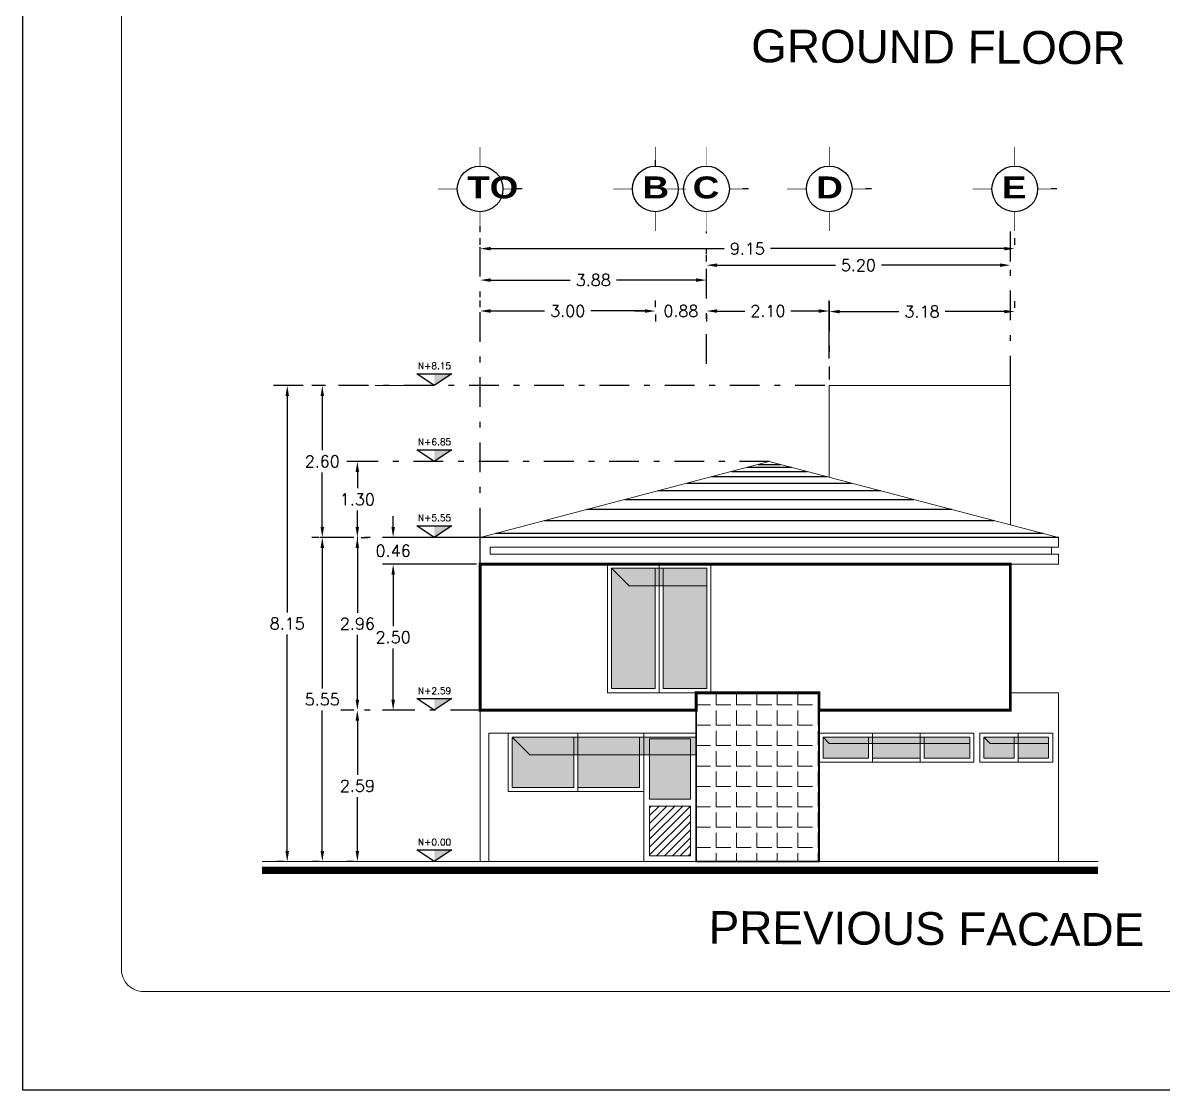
# Model space of a CAD drawing. Header units: millimetres. Extents: x 246.6 to 325.5, y -2 to 41.7.
# Drawn here: x 246.57 to 266.08, y -2.03 to 16.24 of the extents above; entities that cross this region are included whole.
import ezdxf
from ezdxf.enums import TextEntityAlignment as Align

# ---------------------------------------------------------------- set-up
doc = ezdxf.new("R2010")
doc.units = ezdxf.units.MM
doc.header["$LTSCALE"] = 0.05
doc.header["$PDMODE"] = 35
doc.linetypes.add('DASHDOT', pattern=[25.4, 12.7, -6.35, 0, -6.35])
doc.layers.add('AUILIAR', color=8, linetype='Continuous', plot=False)
doc.layers.add('EJES', color=1, linetype='DASHDOT')
doc.layers.add('LINEAS', color=9, linetype='Continuous')
doc.layers.add('MUROS', color=7, linetype='Continuous', lineweight=18)
doc.layers.add('VENTANAS', color=175, linetype='Continuous', lineweight=9)
doc.styles.add('ARIAL', font='arial.ttf', dxfattribs={"height": 1})
doc.styles.add('NIVEL', font='romans')
doc.styles.add('ROMANS', font='romans.shx', dxfattribs={"height": 0.2})
doc.styles.add('SANSSERIFBOLD', font='sasb____.pfb', dxfattribs={"height": 0.6})
doc.dimstyles.get("Standard").update_dxf_attribs({"dimtxt": 0.2, "dimasz": 0.18, "dimexe": 0.18, "dimexo": 0.0625, "dimgap": 0.09, "dimtad": 0, "dimtih": 1, "dimtoh": 1, "dimzin": 0, "dimdsep": 46, "dimtxsty": 'ROMANS', "dimcen": 0.09, "dimclrd": 3, "dimclrt": 256, "dimadec": 0, "dimazin": 0, "dimtfac": 1, "dimtofl": 0, "dimtmove": 0, "dimatfit": 3, "dimfxl": 0, "dimtolj": 1, "dimtzin": 0, "dimarcsym": 0})

# ---------------------------------------------------------------- blocks, each defined once
blk = doc.blocks.new('*D85')
at = {"color": 0, "lineweight": -2, "transparency": 16777216}
for p, q in [((254.394, 12.439), (254.394, 12.556)), ((263.544, 12.439), (263.544, 12.556))]:
    blk.add_line(p, q, dxfattribs=at)
at = {"color": 3, "lineweight": -2, "transparency": 16777216}
for p, q in [((254.574, 12.376), (258.574, 12.376)), ((263.364, 12.376), (259.364, 12.376))]:
    blk.add_line(p, q, dxfattribs=at)
at = {"color": 3, "transparency": 16777216}
for points in [[(254.574, 12.406), (254.574, 12.346), (254.394, 12.376)], [(263.364, 12.406), (263.364, 12.346), (263.544, 12.376)]]:
    blk.add_solid(points, dxfattribs=at)
at = {"layer": 'DEFPOINTS', "color": 0, "transparency": 16777216}
for p in [(254.394, 12.376), (263.544, 12.376), (263.544, 12.376)]:
    blk.add_point(p, dxfattribs=at)
at = {"transparency": 16777216, "insert": (258.969, 12.376), "char_height": 0.2, "attachment_point": 5, "style": 'ROMANS'}
blk.add_mtext('\\A1;9.15', dxfattribs=at)
blk = doc.blocks.new('*D86')
at = {"color": 0, "lineweight": -2, "transparency": 16777216}
for p, q in [((254.394, 11.9), (254.394, 12.018)), ((258.269, 11.9), (258.269, 12.018))]:
    blk.add_line(p, q, dxfattribs=at)
at = {"color": 3, "lineweight": -2, "transparency": 16777216}
for p, q in [((254.574, 11.838), (255.937, 11.838)), ((258.089, 11.838), (256.726, 11.838))]:
    blk.add_line(p, q, dxfattribs=at)
at = {"color": 3, "transparency": 16777216}
for points in [[(254.574, 11.868), (254.574, 11.808), (254.394, 11.838)], [(258.089, 11.868), (258.089, 11.808), (258.269, 11.838)]]:
    blk.add_solid(points, dxfattribs=at)
at = {"layer": 'DEFPOINTS', "color": 0, "transparency": 16777216}
for p in [(254.394, 11.838), (258.269, 11.838), (258.269, 11.838)]:
    blk.add_point(p, dxfattribs=at)
at = {"transparency": 16777216, "insert": (256.332, 11.838), "char_height": 0.2, "attachment_point": 5, "style": 'ROMANS'}
blk.add_mtext('\\A1;3.88', dxfattribs=at)
blk = doc.blocks.new('*D87')
at = {"color": 0, "lineweight": -2, "transparency": 16777216}
for p, q in [((260.369, 10.497), (260.369, 11.488)), ((258.269, 11.256), (258.269, 11.128))]:
    blk.add_line(p, q, dxfattribs=at)
at = {"color": 3, "lineweight": -2, "transparency": 16777216}
for p, q in [((258.449, 11.308), (258.924, 11.308)), ((260.189, 11.308), (259.714, 11.308))]:
    blk.add_line(p, q, dxfattribs=at)
at = {"color": 3, "transparency": 16777216}
for points in [[(258.449, 11.338), (258.449, 11.278), (258.269, 11.308)], [(260.189, 11.338), (260.189, 11.278), (260.369, 11.308)]]:
    blk.add_solid(points, dxfattribs=at)
at = {"layer": 'DEFPOINTS', "color": 0, "transparency": 16777216}
for p in [(258.269, 11.318), (260.369, 11.308), (260.369, 10.435)]:
    blk.add_point(p, dxfattribs=at)
at = {"transparency": 16777216, "insert": (259.319, 11.308), "char_height": 0.2, "attachment_point": 5, "style": 'ROMANS'}
blk.add_mtext('\\A1;2.10', dxfattribs=at)
blk = doc.blocks.new('*D88')
at = {"layer": 'DEFPOINTS', "color": 0, "transparency": 16777216}
for p in [(260.369, 11.299), (263.544, 11.299), (263.544, 11.299)]:
    blk.add_point(p, dxfattribs=at)
at = {"layer": 'MUROS', "color": 0, "lineweight": -2, "transparency": 16777216}
for p, q in [((260.369, 11.362), (260.369, 11.479)), ((263.544, 11.362), (263.544, 11.479))]:
    blk.add_line(p, q, dxfattribs=at)
at = {"layer": 'MUROS', "color": 3, "lineweight": -2, "transparency": 16777216}
for p, q in [((260.549, 11.299), (261.562, 11.299)), ((263.364, 11.299), (262.351, 11.299))]:
    blk.add_line(p, q, dxfattribs=at)
at = {"layer": 'MUROS', "color": 3, "transparency": 16777216}
for points in [[(260.549, 11.329), (260.549, 11.269), (260.369, 11.299)], [(263.364, 11.329), (263.364, 11.269), (263.544, 11.299)]]:
    blk.add_solid(points, dxfattribs=at)
at = {"layer": 'MUROS', "transparency": 16777216, "insert": (261.957, 11.299), "char_height": 0.2, "attachment_point": 5, "style": 'ROMANS'}
blk.add_mtext('\\A1;3.18', dxfattribs=at)
blk = doc.blocks.new('*D100')
at = {"layer": 'DEFPOINTS', "color": 0, "transparency": 16777216}
for p in [(258.269, 12.093), (263.469, 12.093), (263.469, 12.093)]:
    blk.add_point(p, dxfattribs=at)
at = {"layer": 'MUROS', "color": 0, "lineweight": -2, "transparency": 16777216}
for p, q in [((258.269, 12.156), (258.269, 12.273)), ((263.469, 12.156), (263.469, 12.273))]:
    blk.add_line(p, q, dxfattribs=at)
at = {"layer": 'MUROS', "color": 3, "lineweight": -2, "transparency": 16777216}
for p, q in [((258.449, 12.093), (260.474, 12.093)), ((263.289, 12.093), (261.264, 12.093))]:
    blk.add_line(p, q, dxfattribs=at)
at = {"layer": 'MUROS', "color": 3, "transparency": 16777216}
for points in [[(258.449, 12.123), (258.449, 12.063), (258.269, 12.093)], [(263.289, 12.123), (263.289, 12.063), (263.469, 12.093)]]:
    blk.add_solid(points, dxfattribs=at)
at = {"layer": 'MUROS', "transparency": 16777216, "insert": (260.869, 12.093), "char_height": 0.2, "attachment_point": 5, "style": 'ROMANS'}
blk.add_mtext('\\A1;5.20', dxfattribs=at)
blk = doc.blocks.new('*D89')
at = {"color": 0, "lineweight": -2, "transparency": 16777216}
for p, q in [((254.394, 11.372), (254.394, 11.489)), ((257.394, 11.372), (257.394, 11.489))]:
    blk.add_line(p, q, dxfattribs=at)
at = {"color": 3, "lineweight": -2, "transparency": 16777216}
for p, q in [((254.574, 11.309), (255.499, 11.309)), ((257.214, 11.309), (256.289, 11.309))]:
    blk.add_line(p, q, dxfattribs=at)
at = {"color": 3, "transparency": 16777216}
for points in [[(254.574, 11.339), (254.574, 11.279), (254.394, 11.309)], [(257.214, 11.339), (257.214, 11.279), (257.394, 11.309)]]:
    blk.add_solid(points, dxfattribs=at)
at = {"layer": 'DEFPOINTS', "color": 0, "transparency": 16777216}
for p in [(254.394, 11.309), (254.394, 11.309), (257.394, 11.309)]:
    blk.add_point(p, dxfattribs=at)
at = {"transparency": 16777216, "insert": (255.894, 11.309), "char_height": 0.2, "attachment_point": 5, "style": 'ROMANS'}
blk.add_mtext('\\A1;3.00', dxfattribs=at)
blk = doc.blocks.new('*D90')
at = {"layer": 'DEFPOINTS', "color": 0, "transparency": 16777216}
for p in [(257.394, 11.309), (258.269, 11.309), (258.269, 11.308)]:
    blk.add_point(p, dxfattribs=at)
at = {"layer": 'MUROS', "color": 3, "lineweight": -2, "transparency": 16777216}
for p, q in [((257.214, 11.308), (257.034, 11.308)), ((258.449, 11.308), (258.629, 11.308))]:
    blk.add_line(p, q, dxfattribs=at)
at = {"layer": 'MUROS', "color": 0, "lineweight": -2, "transparency": 16777216}
for p, q in [((257.394, 11.247), (257.394, 11.128)), ((258.269, 11.247), (258.269, 11.128))]:
    blk.add_line(p, q, dxfattribs=at)
at = {"layer": 'MUROS', "color": 3, "transparency": 16777216}
for points in [[(257.214, 11.338), (257.214, 11.278), (257.394, 11.308)], [(258.449, 11.338), (258.449, 11.278), (258.269, 11.308)]]:
    blk.add_solid(points, dxfattribs=at)
at = {"layer": 'MUROS', "transparency": 16777216, "insert": (257.832, 11.308), "char_height": 0.2, "attachment_point": 5, "style": 'ROMANS'}
blk.add_mtext('\\A1;0.88', dxfattribs=at)
blk = doc.blocks.new('*D120')
at = {"layer": 'DEFPOINTS', "color": 0, "ltscale": 0.5, "transparency": 16777216}
for p in [(251.694, 7.434), (251.694, 1.884), (251.694, 1.884)]:
    blk.add_point(p, dxfattribs=at)
at = {"layer": 'MUROS', "color": 0, "lineweight": -2, "ltscale": 0.5, "transparency": 16777216}
for p, q in [((251.632, 7.434), (251.514, 7.434)), ((251.632, 1.884), (251.514, 1.884))]:
    blk.add_line(p, q, dxfattribs=at)
at = {"layer": 'MUROS', "color": 3, "lineweight": -2, "ltscale": 0.5, "transparency": 16777216}
for p, q in [((251.694, 7.254), (251.694, 4.849)), ((251.694, 2.064), (251.694, 4.469))]:
    blk.add_line(p, q, dxfattribs=at)
at = {"layer": 'MUROS', "color": 3, "ltscale": 0.5, "transparency": 16777216}
for points in [[(251.664, 7.254), (251.724, 7.254), (251.694, 7.434)], [(251.664, 2.064), (251.724, 2.064), (251.694, 1.884)]]:
    blk.add_solid(points, dxfattribs=at)
at = {"layer": 'MUROS', "ltscale": 0.5, "transparency": 16777216, "insert": (251.694, 4.659), "char_height": 0.2, "attachment_point": 5, "style": 'ROMANS'}
blk.add_mtext('\\A1;5.55', dxfattribs=at)
blk = doc.blocks.new('*D121')
at = {"layer": 'DEFPOINTS', "color": 0, "ltscale": 0.5, "transparency": 16777216}
for p in [(252.294, 4.474), (252.294, 1.884), (252.294, 1.884)]:
    blk.add_point(p, dxfattribs=at)
at = {"layer": 'MUROS', "color": 0, "lineweight": -2, "ltscale": 0.5, "transparency": 16777216}
for p, q in [((252.232, 4.474), (252.114, 4.474)), ((252.232, 1.884), (252.114, 1.884))]:
    blk.add_line(p, q, dxfattribs=at)
at = {"layer": 'MUROS', "color": 3, "lineweight": -2, "ltscale": 0.5, "transparency": 16777216}
for p, q in [((252.294, 4.294), (252.294, 3.369)), ((252.294, 2.064), (252.294, 2.989))]:
    blk.add_line(p, q, dxfattribs=at)
at = {"layer": 'MUROS', "color": 3, "ltscale": 0.5, "transparency": 16777216}
for points in [[(252.264, 4.294), (252.324, 4.294), (252.294, 4.474)], [(252.264, 2.064), (252.324, 2.064), (252.294, 1.884)]]:
    blk.add_solid(points, dxfattribs=at)
at = {"layer": 'MUROS', "ltscale": 0.5, "transparency": 16777216, "insert": (252.294, 3.179), "char_height": 0.2, "attachment_point": 5, "style": 'ROMANS'}
blk.add_mtext('\\A1;2.59', dxfattribs=at)
blk = doc.blocks.new('*D122')
at = {"layer": 'DEFPOINTS', "color": 0, "ltscale": 0.5, "transparency": 16777216}
for p in [(252.294, 7.434), (252.294, 4.474), (252.294, 4.474)]:
    blk.add_point(p, dxfattribs=at)
at = {"layer": 'MUROS', "color": 0, "lineweight": -2, "ltscale": 0.5, "transparency": 16777216}
for p, q in [((252.357, 7.434), (252.474, 7.434)), ((252.232, 4.474), (252.114, 4.474))]:
    blk.add_line(p, q, dxfattribs=at)
at = {"layer": 'MUROS', "color": 3, "lineweight": -2, "ltscale": 0.5, "transparency": 16777216}
for p, q in [((252.294, 7.254), (252.294, 6.144)), ((252.294, 4.654), (252.294, 5.764))]:
    blk.add_line(p, q, dxfattribs=at)
at = {"layer": 'MUROS', "color": 3, "ltscale": 0.5, "transparency": 16777216}
for points in [[(252.264, 7.254), (252.324, 7.254), (252.294, 7.434)], [(252.264, 4.654), (252.324, 4.654), (252.294, 4.474)]]:
    blk.add_solid(points, dxfattribs=at)
at = {"layer": 'MUROS', "ltscale": 0.5, "transparency": 16777216, "insert": (252.294, 5.954), "char_height": 0.2, "attachment_point": 5, "style": 'ROMANS'}
blk.add_mtext('\\A1;2.96', dxfattribs=at)
blk = doc.blocks.new('*D123')
at = {"layer": 'DEFPOINTS', "color": 0, "ltscale": 0.5, "transparency": 16777216}
for p in [(251.694, 10.034), (251.809, 10.034), (251.694, 7.434)]:
    blk.add_point(p, dxfattribs=at)
at = {"layer": 'MUROS', "color": 0, "lineweight": -2, "ltscale": 0.5, "transparency": 16777216}
for p, q in [((251.747, 10.034), (251.514, 10.034)), ((251.632, 7.434), (251.514, 7.434))]:
    blk.add_line(p, q, dxfattribs=at)
at = {"layer": 'MUROS', "color": 3, "lineweight": -2, "ltscale": 0.5, "transparency": 16777216}
for p, q in [((251.694, 9.854), (251.694, 8.924)), ((251.694, 7.614), (251.694, 8.544))]:
    blk.add_line(p, q, dxfattribs=at)
at = {"layer": 'MUROS', "color": 3, "ltscale": 0.5, "transparency": 16777216}
for points in [[(251.664, 9.854), (251.724, 9.854), (251.694, 10.034)], [(251.664, 7.614), (251.724, 7.614), (251.694, 7.434)]]:
    blk.add_solid(points, dxfattribs=at)
at = {"layer": 'MUROS', "ltscale": 0.5, "transparency": 16777216, "insert": (251.694, 8.734), "char_height": 0.2, "attachment_point": 5, "style": 'ROMANS'}
blk.add_mtext('\\A1;2.60', dxfattribs=at)
blk = doc.blocks.new('*D124')
at = {"layer": 'DEFPOINTS', "color": 0, "ltscale": 0.5, "transparency": 16777216}
for p in [(251.094, 10.034), (251.094, 1.884), (251.094, 1.884)]:
    blk.add_point(p, dxfattribs=at)
at = {"layer": 'MUROS', "color": 0, "lineweight": -2, "ltscale": 0.5, "transparency": 16777216}
for p, q in [((251.032, 10.034), (250.914, 10.034)), ((251.032, 1.884), (250.914, 1.884))]:
    blk.add_line(p, q, dxfattribs=at)
at = {"layer": 'MUROS', "color": 3, "lineweight": -2, "ltscale": 0.5, "transparency": 16777216}
for p, q in [((251.094, 9.854), (251.094, 6.149)), ((251.094, 2.064), (251.094, 5.769))]:
    blk.add_line(p, q, dxfattribs=at)
at = {"layer": 'MUROS', "color": 3, "ltscale": 0.5, "transparency": 16777216}
for points in [[(251.064, 9.854), (251.124, 9.854), (251.094, 10.034)], [(251.064, 2.064), (251.124, 2.064), (251.094, 1.884)]]:
    blk.add_solid(points, dxfattribs=at)
at = {"layer": 'MUROS', "ltscale": 0.5, "transparency": 16777216, "insert": (251.094, 5.959), "char_height": 0.2, "attachment_point": 5, "style": 'ROMANS'}
blk.add_mtext('\\A1;8.15', dxfattribs=at)
blk = doc.blocks.new('*D125')
at = {"layer": 'DEFPOINTS', "color": 0, "ltscale": 0.5, "transparency": 16777216}
for p in [(254.394, 7.434), (252.907, 6.974), (254.394, 6.974)]:
    blk.add_point(p, dxfattribs=at)
at = {"layer": 'MUROS', "color": 3, "lineweight": -2, "ltscale": 0.5, "transparency": 16777216}
for p, q in [((252.907, 7.614), (252.907, 7.794)), ((252.907, 6.794), (252.907, 6.614))]:
    blk.add_line(p, q, dxfattribs=at)
at = {"layer": 'MUROS', "color": 0, "lineweight": -2, "ltscale": 0.5, "transparency": 16777216}
for p, q in [((254.332, 7.434), (252.727, 7.434)), ((254.332, 6.974), (252.727, 6.974))]:
    blk.add_line(p, q, dxfattribs=at)
at = {"layer": 'MUROS', "color": 3, "ltscale": 0.5, "transparency": 16777216}
for points in [[(252.877, 7.614), (252.937, 7.614), (252.907, 7.434)], [(252.877, 6.794), (252.937, 6.794), (252.907, 6.974)]]:
    blk.add_solid(points, dxfattribs=at)
at = {"layer": 'MUROS', "ltscale": 0.5, "transparency": 16777216, "insert": (252.907, 7.204), "char_height": 0.2, "attachment_point": 5, "style": 'ROMANS'}
blk.add_mtext('\\A1;0.46', dxfattribs=at)
blk = doc.blocks.new('*D126')
at = {"layer": 'DEFPOINTS', "color": 0, "ltscale": 0.5, "transparency": 16777216}
for p in [(252.907, 6.974), (252.907, 4.474), (252.907, 4.474)]:
    blk.add_point(p, dxfattribs=at)
at = {"layer": 'MUROS', "color": 0, "lineweight": -2, "ltscale": 0.5, "transparency": 16777216}
for p, q in [((252.845, 6.974), (252.727, 6.974)), ((252.845, 4.474), (252.727, 4.474))]:
    blk.add_line(p, q, dxfattribs=at)
at = {"layer": 'MUROS', "color": 3, "lineweight": -2, "ltscale": 0.5, "transparency": 16777216}
for p, q in [((252.907, 6.794), (252.907, 5.914)), ((252.907, 4.654), (252.907, 5.534))]:
    blk.add_line(p, q, dxfattribs=at)
at = {"layer": 'MUROS', "color": 3, "ltscale": 0.5, "transparency": 16777216}
for points in [[(252.877, 6.794), (252.937, 6.794), (252.907, 6.974)], [(252.877, 4.654), (252.937, 4.654), (252.907, 4.474)]]:
    blk.add_solid(points, dxfattribs=at)
at = {"layer": 'MUROS', "ltscale": 0.5, "transparency": 16777216, "insert": (252.907, 5.724), "char_height": 0.2, "attachment_point": 5, "style": 'ROMANS'}
blk.add_mtext('\\A1;2.50', dxfattribs=at)
blk = doc.blocks.new('*D133')
at = {"layer": 'DEFPOINTS', "color": 0, "ltscale": 0.5, "transparency": 16777216}
for p in [(252.294, 8.734), (252.294, 8.734), (252.294, 7.434)]:
    blk.add_point(p, dxfattribs=at)
at = {"layer": 'MUROS', "color": 0, "lineweight": -2, "ltscale": 0.5, "transparency": 16777216}
for p, q in [((252.232, 8.734), (252.114, 8.734)), ((252.232, 7.434), (252.114, 7.434))]:
    blk.add_line(p, q, dxfattribs=at)
at = {"layer": 'MUROS', "color": 3, "lineweight": -2, "ltscale": 0.5, "transparency": 16777216}
for p, q in [((252.294, 8.554), (252.294, 8.274)), ((252.294, 7.614), (252.294, 7.894))]:
    blk.add_line(p, q, dxfattribs=at)
at = {"layer": 'MUROS', "color": 3, "ltscale": 0.5, "transparency": 16777216}
for points in [[(252.264, 8.554), (252.324, 8.554), (252.294, 8.734)], [(252.264, 7.614), (252.324, 7.614), (252.294, 7.434)]]:
    blk.add_solid(points, dxfattribs=at)
at = {"layer": 'MUROS', "ltscale": 0.5, "transparency": 16777216, "insert": (252.294, 8.084), "char_height": 0.2, "attachment_point": 5, "style": 'ROMANS'}
blk.add_mtext('\\A1;1.30', dxfattribs=at)

msp = doc.modelspace()

# ---------------------------------------------------------------- hatches: boundary and pattern name
at = {"layer": 'MUROS', "ltscale": 0.5}
h = msp.add_hatch(color=256, dxfattribs=at)
h.dxf.hatch_style = 1
h.paths.add_polyline_path([(256.644, 6.904), (256.944, 6.604), (258.274, 6.604), (258.274, 6.904)])
h.paths.add_polyline_path([(254.944, 4.014), (255.244, 3.714), (258.094, 3.714), (258.094, 4.014)])
h.paths.add_polyline_path([(260.264, 4.014), (260.371, 3.907), (262.774, 3.907), (262.774, 4.014)])
h.paths.add_polyline_path([(263.014, 4.014), (263.121, 3.907), (264.124, 3.907), (264.124, 4.014)])
h = msp.add_hatch(color=256, dxfattribs=at)
h.dxf.hatch_style = 1
h.set_gradient(color1=(0, 0, 204), color2=(171, 212, 227), tint=1)
h.paths.add_polyline_path([(257.389, 6.604), (256.944, 6.604), (256.644, 6.904), (256.644, 4.844), (257.389, 4.844)])
h.paths.add_polyline_path([(258.274, 6.604), (257.529, 6.604), (257.529, 4.844), (258.274, 4.844)])
h.paths.add_polyline_path([(255.999, 3.714), (255.244, 3.714), (254.944, 4.014), (254.944, 3.154), (255.999, 3.154)])
h.paths.add_polyline_path([(257.124, 3.714), (256.069, 3.714), (256.069, 3.154), (257.124, 3.154)])
h.paths.add_polyline_path([(257.994, 3.714), (257.294, 3.714), (257.294, 2.954), (257.994, 2.954)])
h.paths.add_polyline_path([(261.042, 3.907), (260.371, 3.907), (260.264, 4.014), (260.264, 3.654), (261.042, 3.654)])
h.paths.add_polyline_path([(261.926, 3.907), (261.112, 3.907), (261.112, 3.654), (261.926, 3.654)])
h.paths.add_polyline_path([(262.774, 3.907), (261.996, 3.907), (261.996, 3.654), (262.774, 3.654)])
h.paths.add_polyline_path([(263.534, 3.907), (263.121, 3.907), (263.014, 4.014), (263.014, 3.654), (263.534, 3.654)])
h.paths.add_polyline_path([(264.124, 3.907), (263.604, 3.907), (263.604, 3.654), (264.124, 3.654)])
h = msp.add_hatch(dxfattribs=at)
h.set_pattern_fill('ANGLE', color=41, scale=0.05)
h.set_pattern_definition([(0, (-16.4279, 9.8057), (0, 0.34925), [0.254, -0.09525]), (90, (-16.4279, 9.8057), (-0.34925, 0), [0.254, -0.09525])])
h.paths.add_polyline_path([(260.194, 4.774), (258.094, 4.774), (258.094, 1.884), (260.194, 1.884)])
h = msp.add_hatch(dxfattribs=at)
h.set_pattern_fill('LINE', color=256, scale=0.03, angle=45)
h.set_pattern_definition([(45, (-16.42789, 9.8057), (-0.06735192, 0.06735192), [])])
h.paths.add_polyline_path([(257.294, 1.984), (257.994, 1.984), (257.994, 2.834), (257.294, 2.834)])

# ---------------------------------------------------------------- linework, layer by layer
for p, q in [((253.311, 10.234), (253.911, 10.234)), ((253.611, 10.034), (253.311, 10.234)), ((253.911, 10.234), (253.611, 10.034)), ((253.311, 8.934), (253.911, 8.934)), ((253.611, 8.734), (253.311, 8.934)), ((253.911, 8.934), (253.611, 8.734)), ((253.311, 7.634), (253.911, 7.634)), ((253.611, 7.434), (253.311, 7.634)), ((253.911, 7.634), (253.611, 7.434)), ((253.311, 4.674), (253.911, 4.674)), ((253.611, 4.474), (253.311, 4.674)), ((253.911, 4.674), (253.611, 4.474)), ((253.311, 2.084), (253.911, 2.084)), ((253.611, 1.884), (253.311, 2.084)), ((253.911, 2.084), (253.611, 1.884))]:
    msp.add_line(p, q)
for points in [[(253.611, 10.034), (253.611, 10.234), (253.911, 10.234)], [(253.611, 8.734), (253.611, 8.934), (253.911, 8.934)], [(253.611, 7.434), (253.611, 7.634), (253.911, 7.634)], [(253.611, 4.474), (253.611, 4.674), (253.911, 4.674)], [(253.611, 1.884), (253.611, 2.084), (253.911, 2.084)]]:
    msp.add_solid(points)
at = {"layer": 'AUILIAR'}
msp.add_lwpolyline([(246.569, -2.03), (246.569, 41.661), (325.499, 41.661), (325.499, -2.03)], close=True, dxfattribs=at)
at = {"layer": 'EJES', "ltscale": 0.03}
for p, q in [((257.394, 13.789), (257.394, 13.989)), ((255.115, 13.398), (254.963, 13.398)), ((258.99, 13.398), (258.838, 13.398)), ((261.09, 13.398), (260.937, 13.398)), ((264.265, 13.398), (264.113, 13.398))]:
    msp.add_line(p, q, dxfattribs=at)
at = {"layer": 'EJES', "ltscale": 0.8}
for p, q in [((254.394, 7.434), (254.394, 12.842)), ((258.269, 10.407), (258.269, 12.672)), ((263.469, 10.034), (263.469, 12.672)), ((260.369, 11.473), (260.369, 10.136)), ((260.294, 10.034), (250.626, 10.034)), ((259.344, 8.734), (252.121, 8.734)), ((254.394, 7.434), (251.435, 7.434)), ((254.394, 4.474), (252.011, 4.474))]:
    msp.add_line(p, q, dxfattribs=at)
at = {"layer": 'EJES', "linetype": 'Continuous', "ltscale": 0.5}
for p, q in [((258.963, 8.634), (259.725, 8.634)), ((259.154, 8.684), (259.534, 8.684)), ((258.354, 8.474), (260.334, 8.474)), ((258.697, 8.564), (259.991, 8.564)), ((257.44, 8.234), (261.248, 8.234)), ((257.935, 8.364), (260.753, 8.364)), ((256.869, 8.084), (261.819, 8.084)), ((256.222, 7.914), (262.466, 7.914)), ((255.498, 7.724), (263.19, 7.724)), ((254.661, 7.504), (264.028, 7.504))]:
    msp.add_line(p, q, dxfattribs=at)
at = {"layer": 'LINEAS', "linetype": 'Continuous', "const_width": 0.011}
for points in [[(254.394, 13.789), (254.394, 14.119)], [(257.394, 13.789), (257.394, 14.119)], [(258.269, 13.789), (258.269, 14.119)], [(260.369, 13.789), (260.369, 14.119)], [(263.544, 13.789), (263.544, 14.119)], [(254.003, 13.398), (253.673, 13.398)], [(254.785, 13.398), (255.115, 13.398)], [(257.003, 13.398), (256.673, 13.398)], [(257.918, 13.398), (257.588, 13.398)], [(258.66, 13.398), (258.99, 13.398)], [(259.977, 13.398), (259.647, 13.398)], [(260.76, 13.398), (261.09, 13.398)], [(263.153, 13.398), (262.823, 13.398)], [(263.935, 13.398), (264.265, 13.398)], [(254.394, 13.006), (254.394, 12.676)], [(257.394, 13.006), (257.394, 12.676)], [(258.269, 13.006), (258.269, 12.676)], [(260.369, 13.006), (260.369, 12.676)], [(263.544, 13.006), (263.544, 12.676)]]:
    msp.add_lwpolyline(points, dxfattribs=at)
at = {"layer": 'LINEAS', "linetype": 'Continuous'}
for centre in [(254.394, 13.398), (257.394, 13.398), (258.269, 13.398), (260.369, 13.398), (263.544, 13.398)]:
    msp.add_circle(centre, 0.391, dxfattribs=at)
at = {"layer": 'MUROS', "ltscale": 0.5}
for p, q in [((252.597, 10.034), (253.217, 10.034)), ((263.469, 10.034), (260.369, 10.034)), ((260.369, 10.034), (260.369, 8.465)), ((263.469, 10.034), (263.469, 7.651)), ((252.294, 7.441), (252.294, 7.053)), ((254.394, 7.434), (254.394, 1.884)), ((264.294, 7.434), (264.294, 7.264)), ((264.174, 7.264), (264.294, 7.264)), ((264.174, 7.144), (264.294, 7.144)), ((264.294, 7.144), (264.294, 6.974)), ((254.394, 6.974), (263.469, 6.974)), ((256.574, 6.974), (256.574, 4.774)), ((257.459, 6.974), (257.459, 4.774)), ((258.344, 6.974), (258.344, 4.774)), ((263.469, 6.974), (263.469, 4.474)), ((263.469, 6.974), (264.294, 6.974)), ((258.094, 4.774), (258.094, 1.884)), ((260.194, 4.774), (260.194, 1.884)), ((263.469, 4.774), (264.294, 4.774)), ((264.294, 4.774), (264.294, 1.884)), ((254.394, 4.474), (258.094, 4.474)), ((260.194, 4.474), (263.469, 4.474)), ((254.544, 4.084), (254.544, 1.884)), ((254.544, 4.084), (258.094, 4.084)), ((254.944, 4.014), (258.094, 4.014)), ((256.069, 3.084), (256.069, 4.084)), ((262.844, 4.084), (260.194, 4.084)), ((261.112, 3.584), (261.112, 4.084)), ((261.926, 3.584), (261.926, 4.084)), ((262.844, 4.084), (262.844, 3.584)), ((262.944, 4.084), (264.194, 4.084)), ((263.604, 4.084), (263.604, 3.584)), ((262.844, 3.584), (260.194, 3.584)), ((262.944, 3.584), (264.194, 3.584)), ((254.874, 3.084), (257.194, 3.084)), ((257.194, 3.084), (257.194, 1.884)), ((250.665, 1.884), (264.969, 1.884))]:
    msp.add_line(p, q, dxfattribs=at)
at = {"layer": 'MUROS'}
msp.add_lwpolyline([(248.256, 39.591, -0.414214), (248.639, 39.973), (324.211, 39.973, -0.414214), (324.492, 39.692), (324.492, -0.061, -0.414214), (324.211, -0.342), (248.639, -0.342, -0.414214), (248.256, 0.04)], format="xyb", close=True, dxfattribs=at)
at = {"layer": 'MUROS', "ltscale": 0.5}
for points in [[(264.294, 7.434), (254.394, 7.434), (259.344, 8.734)], [(254.564, 7.264), (264.174, 7.264), (264.174, 7.144), (254.564, 7.144)], [(256.574, 6.974), (257.459, 6.974), (257.459, 4.774), (256.574, 4.774)], [(256.644, 6.904), (256.944, 6.604), (258.274, 6.604), (258.274, 6.904)], [(257.459, 6.974), (258.344, 6.974), (258.344, 4.774), (257.459, 4.774)], [(254.874, 4.084), (256.069, 4.084), (256.069, 3.084), (254.874, 3.084)], [(254.944, 4.014), (255.244, 3.714), (258.094, 3.714), (258.094, 4.014)], [(256.069, 4.084), (257.194, 4.084), (257.194, 3.084), (256.069, 3.084)], [(257.194, 4.084), (258.094, 4.084), (258.094, 1.884), (257.194, 1.884)], [(260.194, 4.084), (261.112, 4.084), (261.112, 3.584), (260.194, 3.584)], [(260.264, 4.014), (260.371, 3.907), (262.774, 3.907), (262.774, 4.014)], [(262.944, 4.084), (263.604, 4.084), (263.604, 3.584), (262.944, 3.584)], [(263.014, 4.014), (263.121, 3.907), (264.124, 3.907), (264.124, 4.014)], [(263.604, 4.084), (264.194, 4.084), (264.194, 3.584), (263.604, 3.584)]]:
    msp.add_lwpolyline(points, close=True, dxfattribs=at)
for points, const_width in [([(264.294, 7.144), (264.294, 6.974), (254.394, 6.974), (254.394, 7.434), (264.294, 7.434), (264.294, 7.264)], 0.02), ([(250.665, 1.734), (264.969, 1.734)], 0.12)]:
    msp.add_lwpolyline(points, dxfattribs=dict(at, const_width=const_width))
for points, const_width in [([(254.394, 6.974), (254.394, 4.474), (258.094, 4.474), (258.094, 4.774), (260.194, 4.774), (260.194, 4.474), (263.469, 4.474), (263.469, 6.974)], 0.05), ([(258.094, 4.774), (260.194, 4.774), (260.194, 1.884), (258.094, 1.884)], 0.03)]:
    msp.add_lwpolyline(points, close=True, dxfattribs=dict(at, const_width=const_width))
at = {"layer": 'VENTANAS', "ltscale": 0.5}
msp.add_line((257.294, 2.954), (257.994, 2.954), dxfattribs=at)
for points in [[(256.644, 6.904), (257.389, 6.904), (257.389, 4.844), (256.644, 4.844)], [(258.274, 6.904), (257.529, 6.904), (257.529, 4.844), (258.274, 4.844)], [(254.944, 4.014), (255.999, 4.014), (255.999, 3.154), (254.944, 3.154)], [(257.124, 4.014), (256.069, 4.014), (256.069, 3.154), (257.124, 3.154)], [(260.264, 4.014), (261.042, 4.014), (261.042, 3.654), (260.264, 3.654)], [(261.926, 4.014), (261.112, 4.014), (261.112, 3.654), (261.926, 3.654)], [(261.996, 4.014), (262.774, 4.014), (262.774, 3.654), (261.996, 3.654)], [(263.014, 4.014), (263.534, 4.014), (263.534, 3.654), (263.014, 3.654)], [(264.124, 4.014), (263.604, 4.014), (263.604, 3.654), (264.124, 3.654)], [(257.294, 2.834), (257.994, 2.834), (257.994, 1.984), (257.294, 1.984)]]:
    msp.add_lwpolyline(points, close=True, dxfattribs=at)
msp.add_lwpolyline([(257.294, 2.954), (257.294, 3.984), (257.994, 3.984), (257.994, 2.954)], dxfattribs=at)

# ---------------------------------------------------------------- texts
at = {"style": 'NIVEL'}
for s, p in [('N+8.15', (253.615, 10.312)), ('N+6.85', (253.615, 9.012)), ('N+5.55', (253.615, 7.712)), ('N+2.59', (253.615, 4.752)), ('N+0.00', (253.615, 2.162))]:
    msp.add_text(s, height=0.1125, dxfattribs=at).set_placement(p, align=Align.CENTER)
at = {"layer": 'MUROS', "style": 'ARIAL'}
for s, p in [('GROUND FLOOR', (259.033, 15.567)), ('PREVIOUS FACADE', (258.305, 0.477))]:
    msp.add_text(s, height=0.56159, rotation=359.6871, dxfattribs=at).set_placement(p)
at = {"layer": 'MUROS', "color": 7, "linetype": 'ByBlock', "style": 'SANSSERIFBOLD', "width": 1.2}
for s, height, p in [('TO', 0.3762, (254.173, 13.236)), ('B', 0.376, (257.173, 13.236)), ('C', 0.376, (258.033, 13.236)), ('D', 0.376, (260.148, 13.236)), ('E', 0.376, (263.323, 13.236))]:
    msp.add_text(s, height=height, dxfattribs=at).set_placement(p)

# ---------------------------------------------------------------- dimensions: what is measured, and where the dimension line sits
for base, p1, p2, picture, middle in [((263.544, 12.376), (254.394, 12.376), (263.544, 12.376), '*D85', (258.969, 12.376)), ((258.269076591, 11.837883582), (254.394076591, 11.837883582), (258.269076591, 11.837883582), '*D86', (256.331576591, 11.837883582)), ((254.394, 11.309), (257.394, 11.309), (254.394, 11.309), '*D89', (255.894, 11.309)), ((260.369, 11.308), (258.269, 11.318), (260.369, 10.435), '*D87', (259.319, 11.308))]:
    dim = msp.add_linear_dim(base=base, p1=p1, p2=p2, dimstyle='Standard')
    dim.commit()
    dim.dimension.update_dxf_attribs({"geometry": picture, "text_midpoint": middle})
at = {"layer": 'MUROS'}
for base, p1, p2, picture, middle in [((263.469, 12.093), (258.269, 12.093), (263.469, 12.093), '*D100', (260.869, 12.093)), ((258.269076591, 11.308176938), (257.394076591, 11.309364558), (258.269076591, 11.309364558), '*D90', (257.831576591, 11.308176938)), ((263.544076591, 11.299428351), (260.369076591, 11.299428351), (263.544076591, 11.299428351), '*D88', (261.956576591, 11.299428351))]:
    dim = msp.add_linear_dim(base=base, p1=p1, p2=p2, dimstyle='Standard', dxfattribs=at)
    dim.commit()
    dim.dimension.update_dxf_attribs({"geometry": picture, "text_midpoint": middle})
at = {"layer": 'MUROS', "ltscale": 0.5}
for base, p1, p2, picture, middle in [((251.094, 1.884), (251.094, 10.034), (251.094, 1.884), '*D124', (251.094, 5.959)), ((251.694, 10.034), (251.694, 7.434), (251.809, 10.034), '*D123', (251.694, 8.734)), ((252.294, 8.734), (252.294, 7.434), (252.294, 8.734), '*D133', (252.294, 8.084)), ((252.907, 6.974), (254.394, 7.434), (254.394, 6.974), '*D125', (252.907, 7.204)), ((251.694, 1.884), (251.694, 7.434), (251.694, 1.884), '*D120', (251.694, 4.659)), ((252.294, 4.474), (252.294, 7.434), (252.294, 4.474), '*D122', (252.294, 5.954)), ((252.907, 4.474), (252.907, 6.974), (252.907, 4.474), '*D126', (252.907, 5.724)), ((252.294, 1.884), (252.294, 4.474), (252.294, 1.884), '*D121', (252.294, 3.179))]:
    dim = msp.add_linear_dim(base=base, p1=p1, p2=p2, angle=90, dimstyle='Standard', dxfattribs=at)
    dim.commit()
    dim.dimension.update_dxf_attribs({"geometry": picture, "text_midpoint": middle})

doc.saveas('drawing.dxf')
